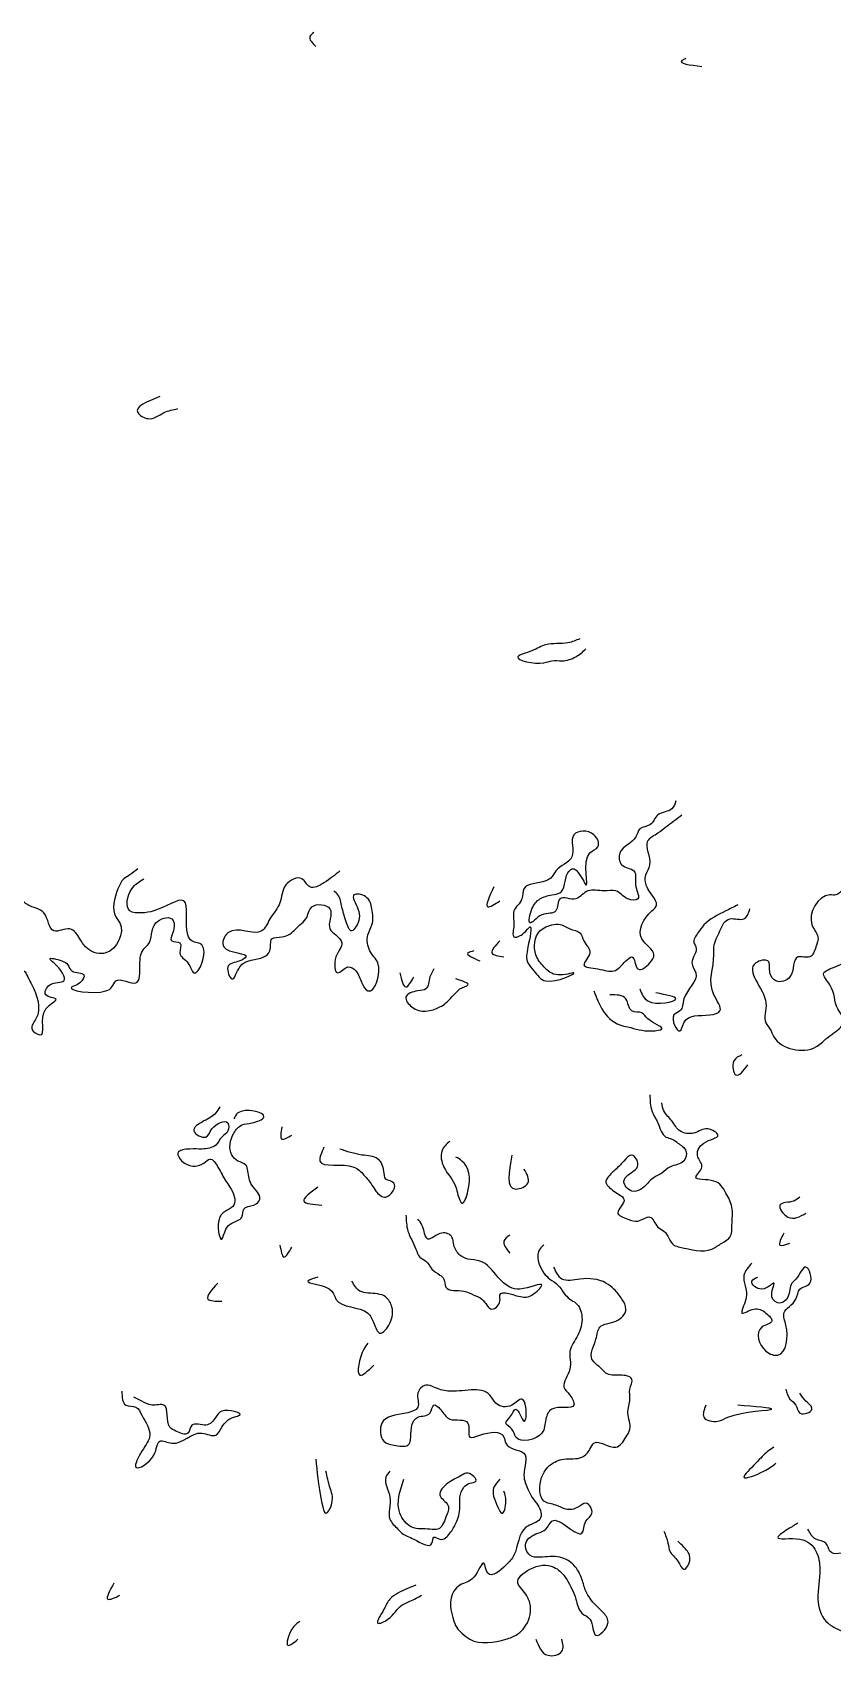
# Model space of a CAD drawing. Header units: metres. Extents: x 0 to 100, y 0 to 141.
# Drawn here: x 75.51 to 85.51, y 61.21 to 81.5 of the extents above; entities that cross this region are included whole.
import ezdxf

# ---------------------------------------------------------------- set-up
doc = ezdxf.new("R2010")
doc.units = ezdxf.units.M

msp = doc.modelspace()

# ---------------------------------------------------------------- linework, layer by layer
for points in [[(79.025, 81.5), (78.975, 81.45), (79.05, 81.325)], [(83.675, 81.175), (83.625, 81.15), (83.875, 81.075)], [(77.1, 76.95), (76.825, 76.75), (76.95, 76.675), (77.15, 76.75), (77.325, 76.8)], [(82.35, 73.925), (82.2, 73.875), (81.925, 73.85), (81.75, 73.775), (81.575, 73.7), (81.9, 73.625), (82, 73.65), (82.125, 73.65), (82.3, 73.7), (82.425, 73.8)], [(83.55, 71.9), (83.5, 71.8), (83.325, 71.725), (83.225, 71.6), (83.1, 71.55), (83.05, 71.45), (82.85, 71.25), (82.875, 71.1), (83.025, 71.025), (83.05, 70.825), (83.075, 70.675), (82.95, 70.675), (82.8, 70.775), (82.65, 70.775), (82.45, 70.775), (82.375, 70.725), (82.3, 70.675), (82.1, 70.675), (82.05, 70.525), (81.875, 70.475), (81.725, 70.375), (81.75, 70.55), (81.85, 70.675), (82, 70.725), (82.1, 70.75), (82.2, 71), (82.25, 71.05), (82.425, 70.85), (82.475, 71.25), (82.575, 71.325), (82.525, 71.475), (82.275, 71.475), (82.25, 71.2), (82.05, 71.025), (82, 70.95), (81.925, 70.9), (81.65, 70.8), (81.625, 70.675), (81.525, 70.525), (81.525, 70.35), (81.525, 70.2), (81.65, 70.25), (81.725, 70.325), (81.7, 70.075), (81.7, 69.875), (81.775, 69.775), (81.925, 69.65), (82.275, 69.75), (82.075, 69.725), (81.9, 69.825), (81.8, 69.975), (81.85, 70.275), (81.925, 70.325), (82.125, 70.35), (82.225, 70.3), (82.35, 70.25), (82.4, 70.15), (82.475, 70), (82.4, 69.85), (82.575, 69.8), (82.775, 69.775), (82.925, 69.9), (83, 69.95), (83.075, 69.8), (83.225, 69.875), (83.275, 69.975), (83.125, 70.175), (83.25, 70.525), (83.3, 70.575), (83.2, 70.8), (83.175, 70.975), (83.225, 71.1), (83.2, 71.4), (83.325, 71.5), (83.425, 71.575), (83.525, 71.65), (83.625, 71.725)], [(90.725, 71.975), (90.575, 71.8), (90.45, 71.775), (90.4, 71.65), (90.275, 71.65), (90.2, 71.725), (90.05, 71.775), (89.875, 71.8), (89.8, 71.75), (89.6, 71.7), (89.525, 71.525), (89.5, 71.375), (89.425, 71.225), (89.325, 71.225), (89.225, 71.275), (89.1, 71.4), (88.975, 71.55), (88.6, 71.55), (88.35, 71.5), (88.325, 71.325), (88.225, 71.225), (88.075, 71.05), (88.025, 70.9), (87.85, 70.9), (87.8, 70.95), (87.725, 71), (87.575, 71.1), (87.4, 71.15), (87.35, 71.225), (86.975, 71.225), (86.525, 71.2), (86.425, 71.075), (86.275, 70.925), (86.025, 70.9), (85.7, 70.9), (85.55, 70.725), (85.475, 70.725), (85.25, 70.35), (85.325, 70.2), (85.3, 70.075), (85.225, 69.95), (85.075, 69.95), (84.975, 69.7), (84.8, 69.65), (84.725, 69.75), (84.7, 69.9), (84.55, 69.875), (84.675, 69.375), (84.675, 69.125), (84.725, 69.05), (84.775, 68.95), (85.3, 68.825), (85.425, 68.925), (85.525, 69), (85.65, 69.15), (85.575, 69.3), (85.475, 69.6), (85.4, 69.75), (85.475, 69.8), (85.675, 69.925), (85.725, 70.15), (85.8, 70.2), (85.825, 70.3), (85.95, 70.55), (85.95, 70.625), (86, 70.725), (86.175, 70.775), (86.425, 70.775), (86.625, 70.825), (86.75, 70.85), (86.825, 71), (87.15, 71), (87.25, 70.875), (87.3, 70.725), (87.4, 70.55), (87.5, 70.425), (87.525, 70.3), (87.825, 70.375), (87.975, 70.425), (88.125, 70.45), (88.275, 70.425), (88.325, 70.475), (88.425, 70.725), (88.5, 70.925), (88.55, 71.05), (88.45, 71.175), (88.525, 71.275), (88.575, 71.35), (88.85, 71.375), (88.95, 71.325), (89.025, 71.225), (89.025, 71.1), (89.025, 70.975), (89.1, 70.9), (89.275, 70.9), (89.475, 70.875), (89.6, 70.95), (89.675, 70.875), (89.8, 70.975), (89.875, 71.05), (89.925, 71.2), (90.025, 71.275), (90.2, 71.325), (90.35, 71.25), (90.425, 71.175), (90.65, 71.025), (90.775, 71.175), (90.75, 71.025), (90.775, 70.875), (90.85, 70.625), (90.925, 70.525), (91.15, 70.5), (91.325, 70.5), (91.525, 70.55), (91.6, 70.625), (91.7, 70.75), (91.575, 70.9), (91.525, 70.75), (91.375, 70.65), (90.9, 70.775), (90.925, 71.025), (91, 71.15), (91.075, 71.2), (91.225, 71.3), (91.375, 71.275), (91.475, 71.2), (91.55, 71.1), (91.55, 71.3), (91.375, 71.4), (91.325, 71.45), (91.075, 71.375), (90.975, 71.35), (90.85, 71.3), (90.775, 71.375), (90.55, 71.55), (90.625, 71.6), (90.85, 71.65), (90.925, 71.75), (90.975, 71.85), (90.925, 71.95), (90.875, 71.925)], [(76.825, 71.05), (76.725, 70.975), (76.65, 70.925), (76.575, 70.8), (76.55, 70.45), (76.6, 70.375), (76.425, 70), (76.2, 70.05), (76.1, 70.175), (75.975, 70.3), (75.775, 70.275), (75.65, 70.5), (75.45, 70.6), (75.325, 70.675), (75.15, 70.65), (75.25, 70.525), (75.3, 70.325), (75.375, 70.275), (75.15, 70.225), (75.05, 70.275), (74.925, 70.275), (74.85, 70.2), (74.75, 70.025), (74.8, 69.85), (74.75, 69.7), (74.725, 69.625), (74.65, 69.525), (74.55, 69.6), (74.5, 69.65), (74.4, 69.875), (74.225, 69.925), (73.775, 70.075), (73.675, 70.125), (73.375, 70.125), (73.25, 70.1), (73.125, 69.975), (73.1, 69.825), (73.05, 69.425), (72.925, 69.375), (72.875, 69.325), (72.775, 69.35), (72.675, 69.45), (72.6, 69.475), (72.425, 69.475), (72.225, 69.425), (72.05, 69.275), (72.025, 69.2), (71.8, 69), (71.675, 68.875), (71.6, 68.95), (71.475, 69), (71.35, 69.2), (71.275, 69.275), (71.05, 69.3), (70.85, 69.275), (70.725, 69.05), (70.65, 68.825), (70.65, 68.675), (70.6, 68.575), (70.475, 68.275), (70.375, 68.2), (70.3, 68.125), (70.375, 68), (70.55, 68.15), (70.75, 68.175), (70.8, 68.7), (70.875, 68.775), (70.975, 68.9), (70.95, 69.05), (70.95, 69.175), (71.2, 69.1), (71.3, 69.05), (71.375, 69), (71.425, 68.825), (71.5, 68.775), (71.575, 68.725), (71.725, 68.75), (71.825, 68.825), (72, 68.85), (72.1, 69.075), (72.175, 69.175), (72.425, 69.125), (72.75, 69.125), (72.8, 69.025), (73.05, 68.925), (73.275, 68.95), (73.3, 69.1), (73.3, 69.2), (73.25, 69.35), (73.325, 69.45), (73.45, 69.4), (73.325, 69.55), (73.25, 69.6), (73.2, 69.8), (73.4, 70), (73.6, 70), (73.675, 69.925), (73.725, 69.8), (73.6, 69.725), (73.5, 69.55), (73.825, 69.65), (74.05, 69.625), (74.175, 69.625), (74.225, 69.5), (74.35, 69.3), (74.4, 69.125), (74.525, 69.2), (74.625, 69.15), (74.7, 69.075), (74.775, 69), (74.875, 68.925), (74.925, 68.8), (75.05, 68.85), (75.1, 69), (75.2, 69.15), (75.125, 69.2), (75.075, 69.275), (74.975, 69.325), (74.9, 69.425), (74.825, 69.5), (74.95, 69.65), (75.125, 69.65), (75.225, 69.675), (75.4, 69.775), (75.45, 69.7), (75.5, 69.6), (75.55, 69.175), (75.5, 69.05), (75.6, 68.975), (75.675, 69.3), (75.8, 69.425), (75.675, 69.475), (75.725, 69.6), (75.9, 69.65), (75.775, 69.875), (75.725, 69.925), (75.875, 69.9), (75.95, 69.85), (76, 69.775), (76.15, 69.725), (76.1, 69.625), (76, 69.575), (76.425, 69.525), (76.5, 69.575), (76.55, 69.65), (76.8, 69.625), (76.85, 69.85), (76.9, 70.05), (76.95, 70.1), (77.05, 70.375), (77.25, 70.425), (77.275, 70.3), (77.25, 70.15), (77.35, 70.125), (77.35, 70), (77.45, 69.875), (77.525, 69.75), (77.625, 70.1), (77.5, 70.15), (77.45, 70.225), (77.4, 70.65), (77.025, 70.525), (76.875, 70.5), (76.725, 70.525), (76.75, 70.8), (76.9, 70.925)], [(79.35, 71.025), (79.15, 70.875), (78.975, 70.825), (78.875, 70.925), (78.675, 70.85), (78.6, 70.625), (78.475, 70.425), (78.375, 70.275), (77.95, 70.25), (77.9, 70.075), (78.175, 69.95), (78.1, 69.9), (77.95, 69.825), (78, 69.675), (78.1, 69.825), (78.4, 69.95), (78.475, 70.025), (78.5, 70.175), (78.625, 70.2), (78.8, 70.3), (78.85, 70.35), (78.925, 70.425), (79, 70.575), (79.225, 70.55), (79.225, 70.3), (79.3, 70.225), (79.375, 70.125), (79.3, 69.95), (79.325, 69.75), (79.45, 69.825), (79.55, 69.775), (79.625, 69.625), (79.7, 69.525), (79.825, 69.875), (79.775, 69.95), (79.725, 70.025), (79.7, 70.225), (79.75, 70.35), (79.75, 70.55), (79.675, 70.7), (79.525, 70.725), (79.575, 70.55), (79.55, 70.325), (79.5, 70.275), (79.425, 70.4), (79.375, 70.575), (79.325, 70.725), (79.275, 70.775)], [(81.275, 70.825), (81.2, 70.575), (81.35, 70.65)], [(84.325, 70.6), (84.175, 70.525), (83.9, 70.35), (83.825, 70.25), (83.775, 70.125), (83.8, 70.075), (83.75, 69.875), (83.8, 69.75), (83.65, 69.425), (83.6, 69.275), (83.525, 69.225), (83.6, 69.025), (83.65, 69.125), (83.975, 69.225), (84.1, 69.275), (84.025, 69.475), (84.025, 69.975), (84.025, 70.075), (84.1, 70.275), (84.15, 70.375), (84.225, 70.425), (84.4, 70.425), (84.475, 70.55)], [(81.025, 70.025), (80.95, 70), (81.1, 69.9)], [(81.35, 70.15), (81.25, 70), (81.4, 69.95)], [(80.1, 69.75), (80.175, 69.575), (80.275, 69.7)], [(80.525, 69.8), (80.475, 69.7), (80.425, 69.55), (80.325, 69.525), (80.175, 69.45), (80.25, 69.325), (80.6, 69.325), (80.675, 69.375), (80.75, 69.45), (80.8, 69.5), (80.85, 69.55), (80.95, 69.6), (80.8, 69.675)], [(82.525, 69.525), (82.575, 69.4), (82.625, 69.3), (82.85, 69.1), (82.95, 69.075), (83.25, 69.025), (83.375, 69.05), (83.2, 69.175), (83.125, 69.25), (83, 69.275), (82.925, 69.425), (82.725, 69.475)], [(83.1, 69.55), (83.2, 69.4), (83.55, 69.425), (83.3, 69.5)], [(84.375, 68.725), (84.275, 68.65), (84.3, 68.475), (84.45, 68.6)], [(83.225, 68.225), (83.25, 68.025), (83.325, 67.875), (83.425, 67.7), (83.5, 67.675), (83.575, 67.625), (83.675, 67.525), (83.65, 67.4), (83.475, 67.325), (83.375, 67.25), (83.25, 67.175), (83.2, 67.125), (83, 67.025), (82.9, 67.15), (82.95, 67.225), (83.075, 67.35), (83, 67.475), (82.9, 67.4), (82.775, 67.275), (82.725, 67.225), (82.675, 67.15), (82.775, 67.025), (82.85, 66.975), (82.9, 66.925), (82.825, 66.75), (82.95, 66.675), (83.075, 66.65), (83.225, 66.7), (83.325, 66.575), (83.4, 66.525), (83.525, 66.35), (83.6, 66.325), (84, 66.3), (84.125, 66.375), (84.225, 66.45), (84.25, 66.6), (84.25, 66.825), (84.175, 67), (84.025, 67.15), (83.8, 67.2), (83.875, 67.325), (83.825, 67.45), (83.9, 67.625), (84.075, 67.725), (83.95, 67.8), (83.775, 67.75), (83.6, 67.775), (83.5, 67.9), (83.4, 68.025), (83.375, 68.125)], [(77.85, 68.075), (77.8, 68), (77.65, 67.9), (77.525, 67.775), (77.675, 67.7), (77.75, 67.8), (77.95, 67.875), (77.95, 67.775), (77.875, 67.7), (77.8, 67.6), (77.625, 67.55), (77.475, 67.55), (77.325, 67.5), (77.375, 67.4), (77.65, 67.375), (77.725, 67.425), (77.825, 67.325), (77.925, 67.15), (77.975, 67.075), (78.025, 66.85), (77.85, 66.7), (77.875, 66.425), (77.925, 66.55), (78, 66.625), (78.125, 66.7), (78.15, 66.8), (78.275, 66.85), (78.35, 66.925), (78.25, 67.1), (78.2, 67.275), (78.175, 67.35), (78.075, 67.4), (78, 67.475), (78.025, 67.75), (78.125, 67.85), (78.25, 67.875), (78.4, 67.95), (78.075, 68), (78.025, 67.925)], [(78.625, 67.825), (78.625, 67.675), (78.75, 67.725)], [(79.15, 67.575), (79.1, 67.4), (79.525, 67.325), (79.65, 67.225), (79.75, 67.1), (79.8, 67.025), (79.925, 66.95), (80.025, 67.125), (79.925, 67.175), (79.9, 67.275), (79.825, 67.425), (79.625, 67.475), (79.35, 67.55)], [(80.725, 67.65), (80.625, 67.525), (80.65, 67.325), (80.8, 67.075), (80.825, 66.975), (80.875, 66.875), (80.95, 67.025), (80.875, 67.4), (80.8, 67.45)], [(81.5, 67.475), (81.55, 67.05), (81.7, 67.125), (81.65, 67.3)], [(79.075, 67.075), (78.9, 66.9), (79.125, 66.85)], [(85.1, 66.95), (85.025, 66.9), (84.85, 66.85), (84.95, 66.7), (85.175, 66.75)], [(80.175, 66.725), (80.2, 66.525), (80.3, 66.3), (80.35, 66.2), (80.425, 66.15), (80.5, 66.05), (80.6, 65.975), (80.65, 65.925), (80.675, 65.825), (80.9, 65.775), (81.025, 65.725), (81.125, 65.675), (81.25, 65.55), (81.35, 65.65), (81.35, 65.725), (81.65, 65.7), (81.75, 65.725), (81.875, 65.85), (81.6, 65.8), (81.475, 65.825), (81.325, 65.95), (81.1, 66.15), (80.95, 66.175), (80.85, 66.225), (80.775, 66.35), (80.75, 66.45), (80.625, 66.5), (80.45, 66.425), (80.375, 66.6), (80.325, 66.675)], [(81.475, 66.475), (81.4, 66.4), (81.475, 66.25)], [(84.9, 66.5), (84.85, 66.35), (84.975, 66.375)], [(78.6, 66.35), (78.65, 66.2), (78.75, 66.325)], [(81.9, 66.35), (81.85, 66.3), (81.9, 66), (81.975, 65.925), (82.075, 65.85), (82.15, 65.75), (82.225, 65.675), (82.3, 65.625), (82.375, 65.45), (82.325, 65.225), (82.225, 65.025), (82.225, 64.8), (82.15, 64.575), (82.225, 64.475), (82.275, 64.35), (82, 64.3), (81.925, 64.175), (81.875, 64), (81.55, 63.95), (81.5, 64.05), (81.425, 64.125), (81.475, 64.2), (81.55, 64.3), (81.65, 64.15), (81.675, 64.325), (81.625, 64.425), (81.5, 64.35), (81.3, 64.375), (81.225, 64.475), (80.7, 64.525), (80.525, 64.575), (80.425, 64.6), (80.325, 64.5), (80.325, 64.325), (80.175, 64.25), (79.875, 64.125), (79.9, 63.9), (80.025, 63.85), (80.2, 63.85), (80.25, 64.1), (80.325, 64.2), (80.475, 64.25), (80.525, 64.35), (80.625, 64.275), (80.725, 64.175), (80.95, 64.125), (80.975, 63.95), (81.1, 63.975), (81.4, 63.95), (81.425, 63.875), (81.525, 63.8), (81.65, 63.75), (81.65, 63.475), (81.7, 63.3), (81.75, 63.2), (81.825, 63.1), (81.85, 62.925), (81.775, 62.875), (81.675, 62.825), (81.525, 62.475), (81.425, 62.35), (81.2, 62.25), (81.15, 62.375), (81.025, 62.2), (80.85, 62.1), (80.775, 62.025), (80.775, 61.65), (80.825, 61.55), (80.875, 61.5), (80.975, 61.425), (81.425, 61.425), (81.5, 61.45), (81.675, 61.6), (81.725, 61.875), (81.625, 62.05), (81.575, 62.125), (81.725, 62.3), (82.025, 62.325), (82.1, 62.275), (82.25, 62.05), (82.3, 61.925), (82.375, 61.75), (82.475, 61.675), (82.55, 61.475), (82.7, 61.625), (82.65, 61.75), (82.55, 61.85), (82.425, 62.025), (82.375, 62.175), (82.275, 62.35), (82.1, 62.45), (81.85, 62.45), (81.725, 62.475), (81.675, 62.625), (81.825, 62.75), (81.925, 62.8), (82, 62.9), (82.2, 62.825), (82.375, 62.75), (82.425, 62.9), (82.5, 63), (82.425, 63.125), (82.325, 63.075), (82.175, 63.05), (82.05, 63.1), (81.9, 63.15), (81.85, 63.325), (81.975, 63.6), (82.15, 63.675), (82.375, 63.7), (82.475, 63.8), (82.525, 63.875), (82.8, 63.825), (82.925, 63.95), (82.975, 64.05), (82.95, 64.25), (82.975, 64.425), (82.975, 64.55), (83, 64.675), (82.85, 64.725), (82.675, 64.75), (82.625, 64.8), (82.5, 64.925), (82.55, 65.175), (82.6, 65.325), (82.8, 65.4), (82.925, 65.55), (82.875, 65.675), (82.775, 65.8), (82.675, 65.875), (82.35, 65.925), (82.125, 65.925), (82.025, 66.075)], [(79.075, 65.95), (78.95, 65.9), (79.25, 65.775), (79.3, 65.675), (79.7, 65.5), (79.775, 65.375), (79.85, 65.25), (79.975, 65.375), (80, 65.575), (79.925, 65.7), (79.7, 65.75), (79.6, 65.775), (79.5, 65.9)], [(84.5, 66.125), (84.4, 65.975), (84.425, 65.675), (84.375, 65.5), (84.525, 65.55), (84.675, 65.5), (84.75, 65.4), (84.625, 65.325), (84.675, 65.025), (84.825, 64.975), (84.925, 65.35), (84.9, 65.5), (85.05, 65.675), (85.1, 65.8), (85.225, 65.875), (85.175, 66.075), (85.05, 65.925), (85, 65.875), (84.95, 65.7), (84.85, 65.625), (84.75, 65.7), (84.775, 65.875), (84.625, 65.8), (84.5, 65.9), (84.575, 65.95)], [(77.825, 65.875), (77.7, 65.675), (77.875, 65.65)], [(79.7, 65.125), (79.65, 65.05), (79.6, 64.725), (79.775, 64.85)], [(84.925, 64.55), (84.975, 64.425), (85.05, 64.35), (85.1, 64.25), (85.25, 64.3), (85.175, 64.4), (85.1, 64.5)], [(76.625, 64.525), (76.675, 64.35), (76.8, 64.325), (76.875, 64.225), (76.975, 63.975), (76.875, 63.775), (76.8, 63.575), (77.025, 63.725), (77.1, 63.9), (77.25, 63.875), (77.625, 64), (77.8, 63.975), (77.875, 64.075), (78.025, 64.2), (78.1, 64.225), (77.875, 64.275), (77.8, 64.2), (77.675, 64.1), (77.5, 64.1), (77.45, 64), (77.3, 64.025), (77.225, 64.075), (77.15, 64.35), (77, 64.35), (76.875, 64.4), (76.775, 64.45)], [(83.925, 64.35), (83.9, 64.2), (84.075, 64.15), (84.2, 64.2), (84.75, 64.3), (84.325, 64.35)], [(84.775, 63.825), (84.7, 63.775), (84.55, 63.625), (84.4, 63.45), (84.65, 63.525), (84.8, 63.625)], [(79.05, 63.675), (79.125, 63.125), (79.175, 63), (79.25, 63.125), (79.225, 63.325), (79.175, 63.525)], [(79.975, 63.525), (79.925, 63.45), (79.975, 63.2), (79.975, 62.925), (80.075, 62.8), (80.125, 62.75), (80.275, 62.675), (80.5, 62.625), (80.525, 62.7), (80.6, 62.675), (80.725, 62.75), (80.8, 62.875), (80.85, 63.075), (80.85, 63.2), (80.9, 63.325), (80.975, 63.375), (81.05, 63.4), (80.95, 63.5), (80.875, 63.475), (80.7, 63.375), (80.6, 63.225), (80.7, 63.1), (80.675, 62.95), (80.575, 62.8), (80.475, 62.8), (80.25, 62.825), (80.1, 63), (80.15, 63.425)], [(81.35, 63.425), (81.275, 63.325), (81.325, 63.075), (81.375, 63), (81.425, 63.15), (81.4, 63.275)], [(83.4, 62.775), (83.45, 62.625), (83.475, 62.525), (83.575, 62.4), (83.65, 62.3), (83.725, 62.425), (83.65, 62.575), (83.575, 62.65)], [(85.075, 62.875), (84.95, 62.8), (84.825, 62.7), (85.1, 62.675), (85.3, 62.525), (85.35, 62.3), (85.325, 61.925), (85.425, 61.65), (85.525, 61.575), (85.75, 61.525), (85.875, 61.6), (86.05, 61.65), (86.15, 61.725), (86.225, 61.85), (86.2, 62.35), (85.975, 62.525), (85.725, 62.525), (85.475, 62.525), (85.425, 62.625), (85.3, 62.675), (85.2, 62.8)], [(76.525, 62.125), (76.45, 61.925), (76.6, 61.975)], [(80.3, 62.1), (80.075, 62), (79.975, 61.925), (79.9, 61.8), (79.825, 61.625), (79.95, 61.675), (80.125, 61.85), (80.225, 61.9), (80.375, 61.975)], [(78.85, 61.65), (78.75, 61.55), (78.7, 61.35), (78.825, 61.425)], [(81.8, 61.425), (81.95, 61.225), (82.125, 61.275), (82.125, 61.425)]]:
    msp.add_spline(points, degree=3)

doc.saveas('drawing.dxf')
